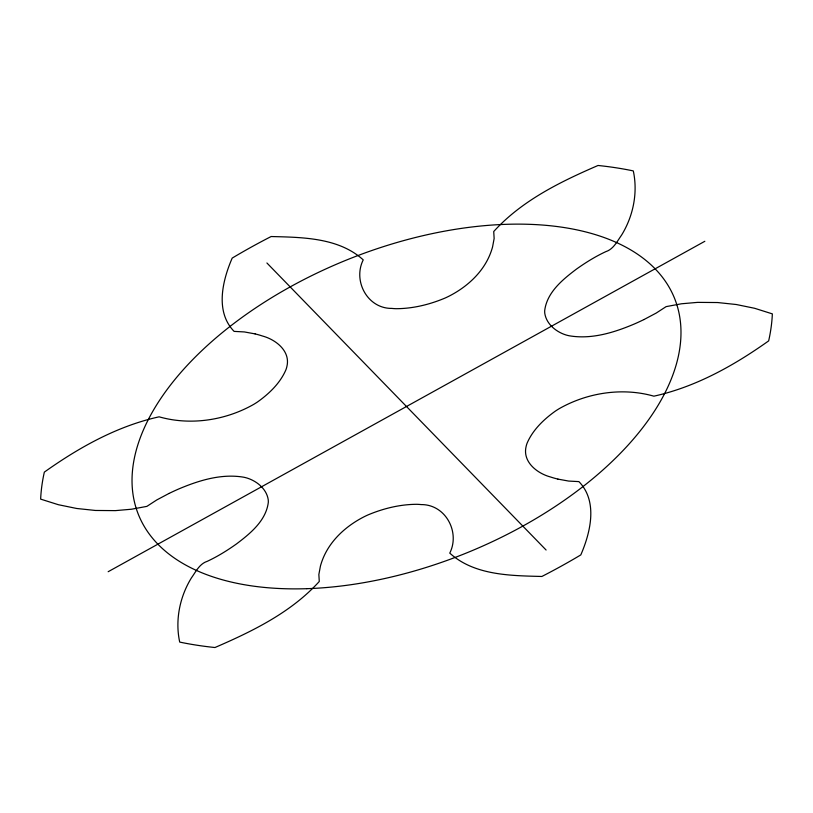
<?xml version="1.0" encoding="UTF-8"?>
<svg xmlns="http://www.w3.org/2000/svg" width="813" height="813" viewBox="0 0 813 813"><rect width="100%" height="100%" fill="white"/><g stroke="black" fill="none" stroke-linecap="round" stroke-linejoin="round"><path stroke-width="1.22" d="M108.159 571.722L704.841 241.278M169.013 493.45L156.757 499.954L146.879 506.377L131.513 509.223L115.405 510.625L95.416 510.462L76.696 508.481L58.363 504.71L40.65 499.121A385.413 211.034 -22 0 1 44.339 472.119C79.024 447.465 117.235 426.042 159.114 416.825C190.435 425.768 225.475 420.412 253.656 404.407A52.306 28.638 -22 0 0 257.894 401.703C269.418 393.431 280.272 382.994 285.932 369.752A52.306 28.638 -22 0 0 286.877 366.551C290.678 351.114 275.77 339.56 262.477 336.013A137.539 75.314 -22 0 0 255.089 333.899M643.987 319.55L656.243 313.046L666.121 306.623L681.487 303.777L697.595 302.375L717.584 302.538L736.304 304.519L754.637 308.29L772.35 313.879A385.413 211.034 -22 0 1 768.661 340.881C733.976 365.535 695.765 386.958 653.886 396.175C622.565 387.232 587.525 392.588 559.344 408.593A52.306 28.638 -22 0 0 555.106 411.297C543.582 419.569 532.728 430.006 527.068 443.248A52.306 28.638 -22 0 0 526.123 446.449C522.322 461.886 537.23 473.44 550.523 476.987A137.539 75.314 -22 0 0 557.911 479.101M255.089 333.899L244.398 331.938L234.103 331.389C214.886 311.694 222.457 280.587 232.193 258.097A385.413 211.034 -22 0 1 271.136 236.532C302.446 237.335 338.747 237.569 363.228 259.886C352.679 280.831 367.395 308.666 391.856 308.412A52.306 28.638 -22 0 0 396.195 308.696C412.943 308.645 429.599 304.56 444.996 298.086A52.306 28.638 -22 0 0 449.67 295.841C467.302 286.694 483.125 272.294 490.412 253.473A137.539 75.314 -22 0 0 492.566 246.949L494.141 238.483L493.725 231.522C521.763 200.628 560.289 181.787 598.043 165.476A385.413 211.034 -22 0 1 633.297 170.913C638.022 192.762 633.246 216.106 621.62 235.048C617.199 241.237 613.49 249.225 605.776 251.664C595.462 256.461 585.756 262.497 576.488 269.083C562.708 279.509 547.037 292.243 544.7 310.515A52.306 28.638 -22 0 0 544.801 313.483C546.468 323.981 555.899 331.694 565.563 334.834A52.306 28.638 -22 0 0 569.293 335.789C591.579 339.59 614.079 332.568 634.435 323.96A137.539 75.314 -22 0 0 643.987 319.539M557.911 479.101L568.602 481.062L578.897 481.611C598.114 501.306 590.543 532.413 580.807 554.903A385.413 211.034 -22 0 1 541.865 576.468C510.554 575.665 474.253 575.431 449.772 553.114C460.321 532.169 445.605 504.334 421.144 504.588A52.306 28.638 -22 0 0 416.805 504.304C400.057 504.355 383.401 508.44 368.004 514.914A52.306 28.638 -22 0 0 363.33 517.159C345.698 526.306 329.875 540.706 322.588 559.527A137.539 75.314 -22 0 0 320.434 566.051L318.859 574.517L319.275 581.478C291.237 612.372 252.711 631.213 214.957 647.524A385.413 211.034 -22 0 1 179.703 642.087C174.978 620.238 179.754 596.894 191.38 577.952C195.801 571.763 199.51 563.775 207.224 561.336C217.538 556.539 227.244 550.503 236.512 543.917C250.292 533.491 265.963 520.757 268.3 502.485A52.306 28.638 -22 0 0 268.199 499.517C266.532 489.02 257.101 481.306 247.437 478.166A52.306 28.638 -22 0 0 243.707 477.211C221.421 473.41 198.921 480.432 178.565 489.04A137.539 75.314 -22 0 0 169.013 493.461M266.908 262.985L546.092 550.015M306.836 588.683A289.052 158.281 -22 0 0 677.818 308.086A289.052 158.281 -22 0 0 234.835 322.741A289.052 158.281 -22 0 0 306.836 588.683"/></g></svg>
